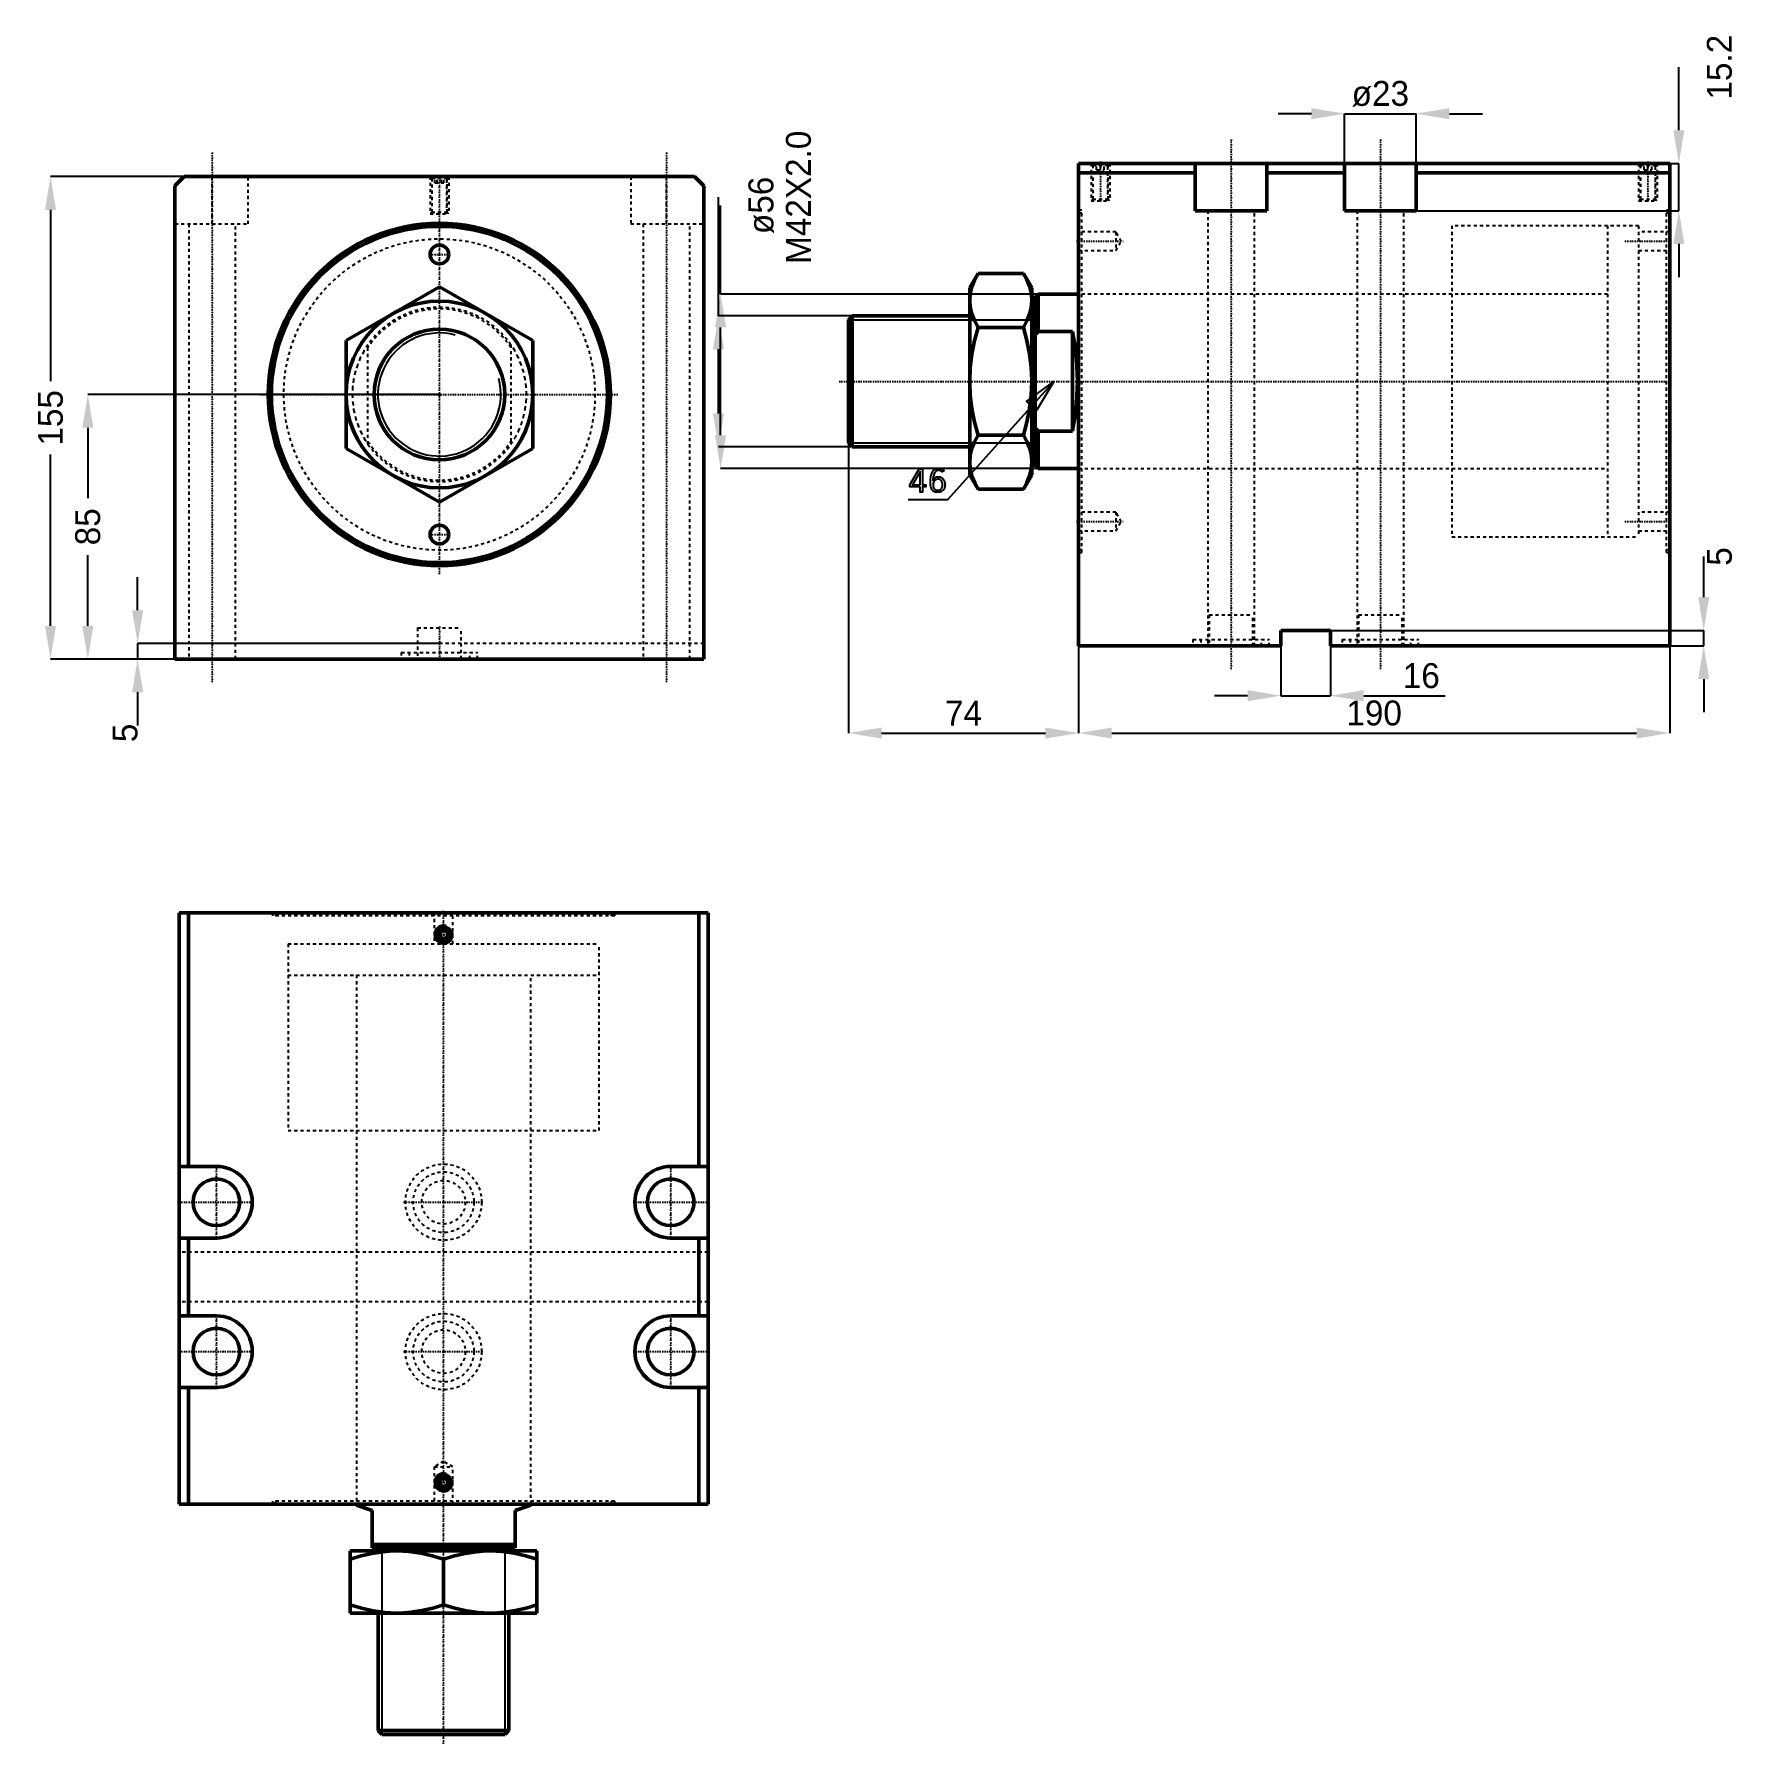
# Model space of a CAD drawing. Header units: millimetres. Extents: x -130 to 417, y -434 to 116.
import ezdxf

# ---------------------------------------------------------------- set-up
doc = ezdxf.new("R2010")
doc.units = ezdxf.units.MM
doc.linetypes.add('Center', pattern=[1.5, 0.45, -0.5, 0.05, -0.5])
doc.linetypes.add('Dashed', pattern=[2, 1, -1])
for name, color, linetype, lineweight in [('2d ConnectionPoints', 7, 'Continuous', 50), ('AM_0', 7, 'Continuous', 50), ('AM_5', 3, 'Continuous', 25), ('AM_7', 7, 'Center', 25), ('AM_9', 6, 'Dashed', 25)]:
    doc.layers.add(name, color=color, linetype=linetype, lineweight=lineweight)
doc.dimstyles.new('ISO-25', dxfattribs={"dimtxt": 2.5, "dimasz": 2.5, "dimexe": 1.25, "dimexo": 0.625, "dimtad": 1, "dimtxsty": 'Standard', "dimcen": 2.5, "dimadec": 0, "dimazin": 0, "dimtfac": 1, "dimtmove": 0, "dimatfit": 3, "dimfxl": 0, "dimarcsym": 0})

# ---------------------------------------------------------------- blocks, each defined once
blk = doc.blocks.new('1_JECX_MF_EXLA_100_50_0_rod__0_in_JECX_MF_160_EXLA_100_50_0__0')
at = {"layer": 'AM_0'}
for p, q in [((-30, 17.32), (0, 34.64)), ((0, 34.64), (30, 17.32)), ((-30, -17.32), (-30, 17.32)), ((30, 17.32), (30, -17.32)), ((0, -34.64), (-30, -17.32)), ((30, -17.32), (0, -34.64))]:
    blk.add_line(p, q, dxfattribs=at)
for radius in [30, 21]:
    blk.add_circle((0, 0), radius, dxfattribs=at)
at = {"layer": 'AM_5'}
blk.add_arc((0, 0), 19.77, 75, 15, dxfattribs=at)
at = {"layer": 'AM_9'}
for p, q in [((-23, -15.97), (-23, 15.97)), ((23, 15.97), (23, -15.97))]:
    blk.add_line(p, q, dxfattribs=at)
for points in [[(-23, 15.97), (-24.3, 13.9), (-25.42, 11.73), (-26.35, 9.47), (-27.07, 7.14), (-27.59, 4.75), (-27.9, 2.33), (-28, -0.11), (-27.88, -2.55), (-27.56, -4.97), (-27.02, -7.35), (-26.27, -9.68), (-25.33, -11.93), (-24.19, -14.1), (-23, -15.97)], [(23, -15.97), (24.3, -13.9), (25.42, -11.73), (26.35, -9.47), (27.07, -7.14), (27.59, -4.75), (27.9, -2.33), (28, 0.11), (27.88, 2.55), (27.56, 4.97), (27.02, 7.35), (26.27, 9.68), (25.33, 11.93), (24.19, 14.1), (23, 15.97)]]:
    blk.add_lwpolyline(points, dxfattribs=at)
blk.add_circle((0, 0), 20.77, dxfattribs=at)
for radius, start, end in [(28, 34.7719, 145.2281), (27.5, 33.2419, 146.7581), (27.5, 213.2419, 326.7581), (28, 214.7719, 325.2281)]:
    blk.add_arc((0, 0), radius, start, end, dxfattribs=at)
blk = doc.blocks.new('2_JECX_MF_EXLA_100_50_0_body__0_in_JECX_MF_160_EXLA_100_50_0__0')
at = {"layer": 'AM_0'}
for p, q in [((-82, 70), (-85, 67)), ((-85, 67), (-85, -85)), ((82, 70), (-82, 70)), ((85, 67), (82, 70)), ((85, -85), (85, 67)), ((-85, -85), (85, -85))]:
    blk.add_line(p, q, dxfattribs=at)
for centre, radius in [((0, 0), 55), ((0, 0), 54), ((0, 45), 3), ((0, -45), 3)]:
    blk.add_circle(centre, radius, dxfattribs=at)
at = {"layer": 'AM_5', "linetype": 'Dashed'}
for p, q in [((-3, 70), (-3, 58)), ((3, 70), (3, 58))]:
    blk.add_line(p, q, dxfattribs=at)
at = {"layer": 'AM_7'}
for p, q in [((-73, 77.75), (-73, -92.75)), ((73, 77.75), (73, -92.75)), ((0, -57.75), (0, 70.6)), ((-3.15, 45), (3.15, 45)), ((-57.75, 0), (57.75, 0)), ((-3.15, -45), (3.15, -45)), ((0, -74.5), (0, -85.5))]:
    blk.add_line(p, q, dxfattribs=at)
at = {"layer": 'AM_9'}
for p, q in [((-73, 54.8), (-73, 70)), ((-61.5, 54.8), (-61.5, 70)), ((-3, 70), (-2.46, 69.46)), ((-2.46, 69.46), (-2.46, 58.54)), ((-2.46, 69.46), (2.46, 69.46)), ((-1.9, 70), (-2.4, 69.5)), ((-2.4, 69.5), (-2.4, 58)), ((-2.4, 69.5), (2.4, 69.5)), ((-1.44, 68), (-1.44, 70)), ((-1.44, 68), (1.44, 68)), ((-0.72, 68), (-0.72, 70)), ((0.72, 68), (0.72, 70)), ((1.44, 68), (1.44, 70)), ((2.4, 69.5), (1.9, 70)), ((2.4, 58), (2.4, 69.5)), ((2.46, 69.46), (3, 70)), ((2.46, 58.54), (2.46, 69.46)), ((61.5, 70), (61.5, 54.8)), ((73, 54.8), (73, 70)), ((-2.46, 58.54), (-3, 58)), ((-3, 58), (3, 58)), ((-2.46, 58.54), (2.46, 58.54)), ((3, 58), (2.46, 58.54)), ((-85, 54.8), (-61.5, 54.8)), ((-80.5, 54.8), (-80.5, -85)), ((-65.5, -85), (-65.5, 54.8)), ((61.5, 54.8), (85, 54.8)), ((65.5, 54.8), (65.5, -85)), ((80.5, -85), (80.5, 54.8)), ((-7, -75), (7, -75)), ((-7, -75), (-7, -85)), ((7, -85), (7, -75)), ((85, -80), (-85, -80)), ((-12.25, -82.9), (12.25, -82.9)), ((-12.25, -82.9), (-12.25, -85)), ((-9.75, -82.9), (-9.75, -85)), ((9.75, -85), (9.75, -82.9)), ((12.25, -85), (12.25, -82.9))]:
    blk.add_line(p, q, dxfattribs=at)
blk.add_circle((0, 0), 50, dxfattribs=at)
blk = doc.blocks.new('*D3')
at = {"layer": 'AM_5', "color": 0, "lineweight": -2}
for p, q in [((-82, 70), (-125, 70)), ((-125, 59.33), (-125, 4.31)), ((-125, -74.33), (-125, -19.31)), ((-85, -85), (-125, -85))]:
    blk.add_line(p, q, dxfattribs=at)
at = {"layer": 'AM_5', "color": 0}
for points in [[(-123.22, 59.33), (-126.78, 59.33), (-125, 70)], [(-126.78, -74.33), (-123.22, -74.33), (-125, -85)]]:
    blk.add_solid(points, dxfattribs=at)
at = {"layer": 'Defpoints', "color": 0}
for p in [(-82, 70), (-125, -85), (-85, -85)]:
    blk.add_point(p, dxfattribs=at)
at = {"layer": 'AM_5', "color": 0, "insert": (-125, -7.5), "char_height": 8, "attachment_point": 5, "rotation": 90}
blk.add_mtext('155', dxfattribs=at)
blk = doc.blocks.new('*D4')
at = {"layer": 'AM_5', "color": 0, "lineweight": -2}
for p, q in [((0, 0), (-113, 0)), ((-113, -10.67), (-113, -33.34)), ((-113, -74.33), (-113, -51.66)), ((-85, -85), (-113, -85))]:
    blk.add_line(p, q, dxfattribs=at)
at = {"layer": 'AM_5', "color": 0}
for points in [[(-111.22, -10.67), (-114.78, -10.67), (-113, 0)], [(-114.78, -74.33), (-111.22, -74.33), (-113, -85)]]:
    blk.add_solid(points, dxfattribs=at)
at = {"layer": 'Defpoints', "color": 0}
for p in [(0, 0), (-113, -85), (-85, -85)]:
    blk.add_point(p, dxfattribs=at)
at = {"layer": 'AM_5', "color": 0, "insert": (-113, -42.5), "char_height": 8, "attachment_point": 5, "rotation": 90}
blk.add_mtext('85', dxfattribs=at)
blk = doc.blocks.new('*D5')
at = {"layer": 'AM_5', "color": 0, "lineweight": -2}
for p, q in [((-97, -69.33), (-97, -58.67)), ((0, -80), (-97, -80)), ((-97, -80), (-97, -85)), ((-85, -85), (-97, -85)), ((-97, -95.67), (-97, -106.33))]:
    blk.add_line(p, q, dxfattribs=at)
at = {"layer": 'AM_5', "color": 0}
for points in [[(-98.78, -69.33), (-95.22, -69.33), (-97, -80)], [(-95.22, -95.67), (-98.78, -95.67), (-97, -85)]]:
    blk.add_solid(points, dxfattribs=at)
at = {"layer": 'Defpoints', "color": 0}
for p in [(0, -80), (-97, -85), (-85, -85)]:
    blk.add_point(p, dxfattribs=at)
at = {"layer": 'AM_5', "color": 0, "insert": (-101, -108.73), "char_height": 8, "attachment_point": 5, "rotation": 90}
blk.add_mtext('5', dxfattribs=at)
blk = doc.blocks.new('1_JECX_MF_EXLA_100_50_0_rod__0_in_JECX_MF_160_EXLA_100_50_0__4')
at = {"layer": 'AM_0'}
for p, q in [((-28, 0), (-28, -0.38)), ((28, -0.38), (28, 0)), ((-23, -2), (-28, -0.38)), ((-23, -14), (-23, -2)), ((28, -0.38), (23, -2)), ((23, -2), (23, -14)), ((30, -15), (-30, -15)), ((-30, -35), (-30, -15)), ((-23, -13), (23, -13)), ((-23, -14), (23, -14)), ((-19.77, -14), (-20.77, -15)), ((20.77, -15), (19.77, -14)), ((30, -15), (30, -35)), ((0, -32.32), (0, -17.68)), ((30, -35), (-30, -35)), ((-21, -35), (-21, -72.77)), ((21, -72.77), (21, -35)), ((-21, -72.77), (21, -72.77)), ((-21, -72.77), (-19.77, -74)), ((-19.77, -74), (19.77, -74)), ((19.77, -74), (21, -72.77))]:
    blk.add_line(p, q, dxfattribs=at)
for points in [[(-15, -15), (-16.07, -15.01), (-19.57, -15.27), (-23.04, -15.81), (-26.54, -16.63), (-30, -17.68)], [(0, -17.68), (-3.65, -16.58), (-7.35, -15.74), (-11.16, -15.19), (-15, -15)], [(15, -15), (13.93, -15.01), (10.43, -15.27), (6.96, -15.81), (3.46, -16.63), (0, -17.68)], [(30, -17.68), (26.35, -16.58), (22.65, -15.74), (18.84, -15.19), (15, -15)], [(-30, -32.32), (-26.35, -33.42), (-22.65, -34.26), (-18.84, -34.81), (-15, -35)], [(-15, -35), (-13.93, -34.99), (-10.43, -34.73), (-6.96, -34.19), (-3.46, -33.37), (0, -32.32)], [(0, -32.32), (3.65, -33.42), (7.35, -34.26), (11.16, -34.81), (15, -35)], [(15, -35), (16.07, -34.99), (19.57, -34.73), (23.04, -34.19), (26.54, -33.37), (30, -32.32)]]:
    blk.add_lwpolyline(points, dxfattribs=at)
at = {"layer": 'AM_5'}
for p, q in [((-19.77, -74), (-19.77, -14)), ((19.77, -74), (19.77, -14))]:
    blk.add_line(p, q, dxfattribs=at)
at = {"layer": 'AM_7'}
blk.add_line((0, -77), (0, 190.69), dxfattribs=at)
at = {"layer": 'AM_9'}
for p, q in [((-50, 180), (50, 180)), ((-50, 180), (-50, 170)), ((50, 170), (50, 180)), ((-50, 170), (50, 170)), ((-28, 170), (-28, 0)), ((28, 0), (28, 170))]:
    blk.add_line(p, q, dxfattribs=at)
blk = doc.blocks.new('2_JECX_MF_EXLA_100_50_0_body__0_in_JECX_MF_160_EXLA_100_50_0__4')
at = {"layer": 'AM_0'}
for p, q in [((-85, 190), (-85, 0)), ((85, 190), (-85, 190)), ((-82, 190), (-82, 108.5)), ((82, 190), (82, 108.5)), ((85, 190), (85, 0)), ((-0.72, 184.25), (-1.44, 183)), ((-1.44, 183), (-0.72, 181.75)), ((0.72, 184.25), (-0.72, 184.25)), ((-0.72, 181.75), (0.72, 181.75)), ((1.44, 183), (0.72, 184.25)), ((0.72, 181.75), (1.44, 183)), ((-73, 108.5), (-85, 108.5)), ((85, 108.5), (73, 108.5)), ((-85, 85.5), (-73, 85.5)), ((-82, 85.5), (-82, 60.5)), ((73, 85.5), (85, 85.5)), ((82, 85.5), (82, 60.5)), ((-73, 60.5), (-85, 60.5)), ((85, 60.5), (73, 60.5)), ((-85, 37.5), (-73, 37.5)), ((-82, 37.5), (-82, 0)), ((73, 37.5), (85, 37.5)), ((82, 37.5), (82, 0)), ((-0.72, 8.25), (-1.44, 7)), ((-1.44, 7), (-0.72, 5.75)), ((0.72, 8.25), (-0.72, 8.25)), ((-0.72, 5.75), (0.72, 5.75)), ((1.44, 7), (0.72, 8.25)), ((0.72, 5.75), (1.44, 7)), ((85, 0), (-85, 0))]:
    blk.add_line(p, q, dxfattribs=at)
for centre, radius in [((0, 183), 2.46), ((0, 183), 2.4), ((0, 183), 1.9), ((-73, 97), 7.5), ((73, 97), 7.5), ((-73, 49), 7.5), ((73, 49), 7.5), ((0, 7), 2.46), ((0, 7), 2.4), ((0, 7), 1.9)]:
    blk.add_circle(centre, radius, dxfattribs=at)
for centre, start, end in [((-73, 97), 270, 90), ((73, 97), 90, 270), ((-73, 49), 270, 90), ((73, 49), 90, 270)]:
    blk.add_arc(centre, 11.5, start, end, dxfattribs=at)
at = {"layer": 'AM_5'}
for centre in [(0, 183), (0, 7)]:
    blk.add_arc(centre, 3, 75, 15, dxfattribs=at)
at = {"layer": 'AM_7'}
for p, q in [((-3.15, 183), (3.15, 183)), ((-73, 84.93), (-73, 109.08)), ((73, 84.93), (73, 109.08)), ((-85.08, 97), (-60.93, 97)), ((-12.86, 97), (12.86, 97)), ((60.92, 97), (85.07, 97)), ((-73, 36.92), (-73, 61.08)), ((73, 36.92), (73, 61.08)), ((-85.08, 49), (-60.93, 49)), ((-12.86, 49), (12.86, 49)), ((60.92, 49), (85.07, 49)), ((-3.15, 7), (3.15, 7))]:
    blk.add_line(p, q, dxfattribs=at)
at = {"layer": 'AM_9'}
for p, q in [((-55, 190), (-55, 189)), ((55, 189), (-55, 189)), ((-54, 190), (-54, 189)), ((-3, 190), (-3, 180)), ((3, 180), (3, 190)), ((54, 189), (54, 190)), ((55, 189), (55, 190)), ((-50, 180), (50, 180)), ((-50, 180), (-50, 120)), ((50, 120), (50, 180)), ((-50, 120), (50, 120)), ((-28, 120), (-28, 0)), ((28, 0), (28, 120)), ((85, 81), (-85, 81)), ((85, 65), (-85, 65)), ((0, 13.73), (-3, 12)), ((-3, 12), (-3, 0)), ((-3, 12), (3, 12)), ((3, 12), (0, 13.73)), ((3, 0), (3, 12)), ((55, 1), (-55, 1)), ((-55, 1), (-55, 0)), ((-54, 1), (-54, 0)), ((54, 0), (54, 1)), ((55, 0), (55, 1))]:
    blk.add_line(p, q, dxfattribs=at)
for centre, radius in [((0, 97), 12.25), ((0, 97), 9.75), ((0, 97), 7), ((0, 49), 12.25), ((0, 49), 9.75), ((0, 49), 7)]:
    blk.add_circle(centre, radius, dxfattribs=at)
blk = doc.blocks.new('1_JECX_MF_EXLA_100_50_0_rod__0_in_JECX_MF_160_EXLA_100_50_0__2')
at = {"layer": 'AM_0'}
for p, q in [((-32.32, 34.64), (-35, 30)), ((-32.32, 34.64), (-17.68, 34.64)), ((-15, 30), (-17.68, 34.64)), ((-35, 30), (-35, -30)), ((-15, 30), (-15, -30)), ((-13, 28), (-14, 27.5)), ((-14, 27.5), (-14, -27.5)), ((0, 28), (-13, 28)), ((-13, 28), (-13, 15.97)), ((-72.77, 21), (-74, 19.77)), ((-74, 19.77), (-74, -19.77)), ((-35, 21), (-72.77, 21)), ((-72.77, 21), (-72.77, -21)), ((-32.32, 17.32), (-17.68, 17.32)), ((-14, 19.77), (-15, 20.77)), ((-13, 15.97), (-14, 15.07)), ((-2, 15.97), (-13, 15.97)), ((-2, 15.97), (-2, -15.97)), ((-14, -15.07), (-13, -15.97)), ((-13, -15.97), (-2, -15.97)), ((-13, -15.97), (-13, -28)), ((-74, -19.77), (-72.77, -21)), ((-72.77, -21), (-35, -21)), ((-32.32, -17.32), (-17.68, -17.32)), ((-15, -20.77), (-14, -19.77)), ((-35, -30), (-32.32, -34.64)), ((-17.68, -34.64), (-15, -30)), ((-14, -27.5), (-13, -28)), ((-13, -28), (0, -28)), ((-32.32, -34.64), (-17.68, -34.64))]:
    blk.add_line(p, q, dxfattribs=at)
for points in [[(-32.32, 34.64), (-33.42, 32.53), (-34.26, 30.4), (-34.81, 28.2), (-35, 25.98)], [(-15, 25.98), (-15.01, 26.6), (-15.27, 28.62), (-15.81, 30.63), (-16.63, 32.65), (-17.68, 34.64)], [(-35, 25.98), (-34.99, 25.36), (-34.73, 23.34), (-34.19, 21.34), (-33.37, 19.32), (-32.32, 17.32)], [(-17.68, 17.32), (-16.58, 19.43), (-15.74, 21.56), (-15.19, 23.76), (-15, 25.98)], [(-32.32, 17.32), (-33.42, 13.11), (-34.26, 8.83), (-34.81, 4.43), (-35, 0)], [(-15, 0), (-15, 0.28), (-15.2, 4.56), (-15.73, 8.81), (-16.58, 13.09), (-17.68, 17.32)], [(-2, -15.97), (-1.58, -13.9), (-1.21, -11.73), (-0.91, -9.47), (-0.68, -7.14), (-0.51, -4.75), (-0.41, -2.33), (-0.38, 0.11), (-0.41, 2.55), (-0.52, 4.97), (-0.69, 7.35), (-0.94, 9.68), (-1.24, 11.93), (-1.61, 14.1), (-2, 15.97)], [(-35, 0), (-35, -0.28), (-34.8, -4.56), (-34.27, -8.81), (-33.42, -13.09), (-32.32, -17.32)], [(-17.68, -17.32), (-16.58, -13.11), (-15.74, -8.83), (-15.19, -4.43), (-15, 0)], [(-32.32, -17.32), (-33.42, -19.43), (-34.26, -21.56), (-34.81, -23.76), (-35, -25.98)], [(-15, -25.98), (-15.01, -25.36), (-15.27, -23.34), (-15.81, -21.34), (-16.63, -19.32), (-17.68, -17.32)], [(-35, -25.98), (-34.99, -26.6), (-34.73, -28.62), (-34.19, -30.63), (-33.37, -32.65), (-32.32, -34.64)], [(-17.68, -34.64), (-16.58, -32.53), (-15.74, -30.4), (-15.19, -28.2), (-15, -25.98)]]:
    blk.add_lwpolyline(points, dxfattribs=at)
at = {"layer": 'AM_5'}
for p, q in [((-74, 19.77), (-14, 19.77)), ((-74, -19.77), (-14, -19.77))]:
    blk.add_line(p, q, dxfattribs=at)
at = {"layer": 'AM_7'}
blk.add_line((-77, 0), (190.05, 0), dxfattribs=at)
at = {"layer": 'AM_9'}
for p, q in [((170, 50), (170, -50)), ((180, 50), (170, 50)), ((180, 50), (180, -50)), ((170, 28), (0, 28)), ((0, -28), (170, -28)), ((170, -50), (180, -50))]:
    blk.add_line(p, q, dxfattribs=at)
blk = doc.blocks.new('2_JECX_MF_EXLA_100_50_0_body__0_in_JECX_MF_160_EXLA_100_50_0__2')
at = {"layer": 'AM_0'}
for p, q in [((0, -85), (0, 70)), ((190, 70), (0, 70)), ((37.5, 67), (0, 67)), ((37.5, 54.8), (37.5, 70)), ((60.5, 54.8), (60.5, 70)), ((85.5, 67), (60.5, 67)), ((85.5, 54.8), (85.5, 70)), ((108.5, 54.8), (108.5, 70)), ((190, 67), (108.5, 67)), ((190, -85), (190, 70)), ((37.5, 54.8), (60.5, 54.8)), ((85.5, 54.8), (108.5, 54.8)), ((65, -80), (65, -85)), ((81, -80), (65, -80)), ((81, -85), (81, -80)), ((65, -85), (0, -85)), ((190, -85), (81, -85))]:
    blk.add_line(p, q, dxfattribs=at)
at = {"layer": 'AM_5', "linetype": 'Dashed'}
for p, q in [((4, 70), (4, 58)), ((10, 70), (10, 58)), ((180, 70), (180, 58)), ((186, 70), (186, 58))]:
    blk.add_line(p, q, dxfattribs=at)
at = {"layer": 'AM_7'}
for p, q in [((49, 77.75), (49, -92.75)), ((97, 77.75), (97, -92.75)), ((7, 70.6), (7, 57.4)), ((183, 70.6), (183, 57.4)), ((-0.69, 45), (14.42, 45)), ((175.58, 45), (190.69, 45)), ((-0.69, -45), (14.42, -45)), ((175.58, -45), (190.69, -45))]:
    blk.add_line(p, q, dxfattribs=at)
at = {"layer": 'AM_9'}
for p, q in [((4, 70), (4.54, 69.46)), ((4.54, 69.46), (4.54, 58.54)), ((4.54, 69.46), (9.46, 69.46)), ((5.1, 70), (4.6, 69.5)), ((4.6, 69.5), (9.4, 69.5)), ((4.6, 69.5), (4.6, 58)), ((5.75, 68), (5.75, 70)), ((5.75, 68), (8.25, 68)), ((7, 68), (7, 70)), ((8.25, 68), (8.25, 70)), ((9.4, 69.5), (8.9, 70)), ((9.4, 58), (9.4, 69.5)), ((9.46, 69.46), (10, 70)), ((9.46, 58.54), (9.46, 69.46)), ((180, 70), (180.54, 69.46)), ((180.54, 69.46), (180.54, 58.54)), ((180.54, 69.46), (185.46, 69.46)), ((181.1, 70), (180.6, 69.5)), ((180.6, 69.5), (185.4, 69.5)), ((180.6, 69.5), (180.6, 58)), ((181.75, 68), (181.75, 70)), ((181.75, 68), (184.25, 68)), ((183, 68), (183, 70)), ((184.25, 68), (184.25, 70)), ((185.4, 69.5), (184.9, 70)), ((185.4, 58), (185.4, 69.5)), ((185.46, 69.46), (186, 70)), ((185.46, 58.54), (185.46, 69.46)), ((1, 55), (0, 55)), ((1, -55), (1, 55)), ((4.54, 58.54), (4, 58)), ((4, 58), (10, 58)), ((4.54, 58.54), (9.46, 58.54)), ((10, 58), (9.46, 58.54)), ((180.54, 58.54), (180, 58)), ((180, 58), (186, 58)), ((180.54, 58.54), (185.46, 58.54)), ((186, 58), (185.46, 58.54)), ((189, -55), (189, 55)), ((190, 55), (189, 55)), ((1, 54), (0, 54)), ((41.5, 54.8), (41.5, -85)), ((56.5, -85), (56.5, 54.8)), ((89.5, 54.8), (89.5, -85)), ((104.5, -85), (104.5, 54.8)), ((180, 50), (120, 50)), ((120, 50), (120, -50)), ((180, 50), (180, -50)), ((190, 54), (189, 54)), ((12, 48), (0, 48)), ((13.73, 45), (12, 48)), ((12, 48), (12, 42)), ((12, 42), (13.73, 45)), ((190, 48), (180, 48)), ((0, 42), (12, 42)), ((180, 42), (190, 42)), ((120, 28), (0, 28)), ((0, -28), (120, -28)), ((12, -42), (0, -42)), ((13.73, -45), (12, -42)), ((12, -42), (12, -48)), ((190, -42), (180, -42)), ((0, -48), (12, -48)), ((12, -48), (13.73, -45)), ((180, -48), (190, -48)), ((0, -54), (1, -54)), ((120, -50), (180, -50)), ((189, -54), (190, -54)), ((0, -55), (1, -55)), ((189, -55), (190, -55)), ((42, -75), (56, -75)), ((42, -75), (42, -85)), ((56, -85), (56, -75)), ((90, -75), (104, -75)), ((90, -75), (90, -85)), ((104, -85), (104, -75)), ((36.75, -82.9), (61.25, -82.9)), ((36.75, -82.9), (36.75, -85)), ((39.25, -82.9), (39.25, -85)), ((58.75, -85), (58.75, -82.9)), ((61.25, -85), (61.25, -82.9)), ((84.75, -82.9), (109.25, -82.9)), ((84.75, -82.9), (84.75, -85)), ((87.25, -82.9), (87.25, -85)), ((106.75, -85), (106.75, -82.9)), ((109.25, -85), (109.25, -82.9))]:
    blk.add_line(p, q, dxfattribs=at)
blk = doc.blocks.new('*D20')
at = {"layer": 'AM_5', "color": 0, "lineweight": -2}
for p, q in [((280.28, 90.23), (269.61, 90.23)), ((290.94, 74.23), (290.94, 90.23)), ((290.94, 90.23), (313.94, 90.23)), ((313.94, 74.23), (313.94, 90.23)), ((324.61, 90.23), (335.28, 90.23))]:
    blk.add_line(p, q, dxfattribs=at)
at = {"layer": 'AM_5', "color": 0}
for points in [[(280.28, 92.01), (280.28, 88.45), (290.94, 90.23)], [(324.61, 92.01), (324.61, 88.45), (313.94, 90.23)]]:
    blk.add_solid(points, dxfattribs=at)
at = {"layer": 'Defpoints', "color": 0}
for p in [(313.94, 90.23), (290.94, 74.23), (313.94, 74.23)]:
    blk.add_point(p, dxfattribs=at)
at = {"layer": 'AM_5', "color": 0, "insert": (302.44, 96.63), "char_height": 8, "attachment_point": 5}
blk.add_mtext('ø23', dxfattribs=at)
blk = doc.blocks.new('*D21')
at = {"layer": 'AM_5', "color": 0, "lineweight": -2}
for p, q in [((398.38, 84.89), (398.38, 105.16)), ((313.94, 74.23), (398.38, 74.23)), ((398.38, 59.03), (398.38, 74.23)), ((313.94, 59.03), (398.38, 59.03)), ((398.38, 48.36), (398.38, 37.69))]:
    blk.add_line(p, q, dxfattribs=at)
at = {"layer": 'AM_5', "color": 0}
for points in [[(396.6, 84.89), (400.15, 84.89), (398.38, 74.23)], [(396.6, 48.36), (400.15, 48.36), (398.38, 59.03)]]:
    blk.add_solid(points, dxfattribs=at)
at = {"layer": 'Defpoints', "color": 0}
for p in [(313.94, 74.23), (398.38, 74.23), (313.94, 59.03)]:
    blk.add_point(p, dxfattribs=at)
at = {"layer": 'AM_5', "color": 0, "insert": (411.44, 105.16), "char_height": 8, "attachment_point": 5, "rotation": 90}
blk.add_mtext('15.2', dxfattribs=at)
blk = doc.blocks.new('*D22')
at = {"layer": 'AM_5', "color": 0, "lineweight": -2}
for p, q in [((205.44, -80.77), (205.44, -108.77)), ((395.44, -80.77), (395.44, -108.77)), ((216.11, -108.77), (384.78, -108.77))]:
    blk.add_line(p, q, dxfattribs=at)
at = {"layer": 'AM_5', "color": 0}
for points in [[(216.11, -106.99), (216.11, -110.55), (205.44, -108.77)], [(384.78, -106.99), (384.78, -110.55), (395.44, -108.77)]]:
    blk.add_solid(points, dxfattribs=at)
at = {"layer": 'Defpoints', "color": 0}
for p in [(205.44, -80.77), (395.44, -80.77), (395.44, -108.77)]:
    blk.add_point(p, dxfattribs=at)
at = {"layer": 'AM_5', "color": 0, "insert": (300.44, -102.37), "char_height": 8, "attachment_point": 5}
blk.add_mtext('190', dxfattribs=at)
blk = doc.blocks.new('*D23')
at = {"layer": 'AM_5', "color": 0, "lineweight": -2}
for p, q in [((131.44, 4.23), (131.44, -108.77)), ((205.44, -80.77), (205.44, -108.77)), ((142.11, -108.77), (194.78, -108.77))]:
    blk.add_line(p, q, dxfattribs=at)
at = {"layer": 'AM_5', "color": 0}
for points in [[(142.11, -106.99), (142.11, -110.55), (131.44, -108.77)], [(194.78, -106.99), (194.78, -110.55), (205.44, -108.77)]]:
    blk.add_solid(points, dxfattribs=at)
at = {"layer": 'Defpoints', "color": 0}
for p in [(131.44, 4.23), (205.44, -80.77), (205.44, -108.77)]:
    blk.add_point(p, dxfattribs=at)
at = {"layer": 'AM_5', "color": 0, "insert": (168.44, -102.37), "char_height": 8, "attachment_point": 5}
blk.add_mtext('74', dxfattribs=at)
blk = doc.blocks.new('*D24')
at = {"layer": 'AM_5', "color": 0, "lineweight": -2}
for p, q in [((90.38, 32.23), (90.38, 60.76)), ((192.44, 32.23), (90.38, 32.23)), ((90.38, -13.11), (90.38, 21.56)), ((192.44, -23.77), (90.38, -23.77))]:
    blk.add_line(p, q, dxfattribs=at)
at = {"layer": 'AM_5', "color": 0}
for points in [[(88.6, 21.56), (92.15, 21.56), (90.38, 32.23)], [(88.6, -13.11), (92.15, -13.11), (90.38, -23.77)]]:
    blk.add_solid(points, dxfattribs=at)
at = {"layer": 'Defpoints', "color": 0}
for p in [(90.38, 32.23), (192.44, 32.23), (192.44, -23.77)]:
    blk.add_point(p, dxfattribs=at)
at = {"layer": 'AM_5', "color": 0, "insert": (103.44, 60.76), "char_height": 8, "attachment_point": 5, "rotation": 90}
blk.add_mtext('ø56', dxfattribs=at)
blk = doc.blocks.new('*D25')
at = {"layer": 'AM_5', "color": 0, "lineweight": -2}
for p, q in [((89.71, 25.23), (89.71, 63.36)), ((132.67, 25.23), (89.71, 25.23)), ((89.71, -6.11), (89.71, 14.56)), ((132.44, -16.77), (89.71, -16.77))]:
    blk.add_line(p, q, dxfattribs=at)
at = {"layer": 'AM_5', "color": 0}
for points in [[(87.93, 14.56), (91.49, 14.56), (89.71, 25.23)], [(87.93, -6.11), (91.49, -6.11), (89.71, -16.77)]]:
    blk.add_solid(points, dxfattribs=at)
at = {"layer": 'Defpoints', "color": 0}
for p in [(89.71, 25.23), (132.67, 25.23), (132.44, -16.77)]:
    blk.add_point(p, dxfattribs=at)
at = {"layer": 'AM_5', "color": 0, "insert": (115.44, 63.36), "char_height": 8, "attachment_point": 5, "rotation": 90}
blk.add_mtext('M42X2.0', dxfattribs=at)
blk = doc.blocks.new('*D26')
at = {"layer": 'AM_5', "color": 0, "lineweight": -2}
for p, q in [((270.44, -75.77), (270.44, -96.77)), ((286.44, -80.77), (286.44, -96.77)), ((259.78, -96.77), (249.11, -96.77)), ((270.44, -96.77), (286.44, -96.77)), ((297.11, -96.77), (323.32, -96.77))]:
    blk.add_line(p, q, dxfattribs=at)
at = {"layer": 'AM_5', "color": 0}
for points in [[(259.78, -94.99), (259.78, -98.55), (270.44, -96.77)], [(297.11, -94.99), (297.11, -98.55), (286.44, -96.77)]]:
    blk.add_solid(points, dxfattribs=at)
at = {"layer": 'Defpoints', "color": 0}
for p in [(270.44, -75.77), (286.44, -80.77), (286.44, -96.77)]:
    blk.add_point(p, dxfattribs=at)
at = {"layer": 'AM_5', "color": 0, "insert": (315.59, -90.37), "char_height": 8, "attachment_point": 5}
blk.add_mtext('16', dxfattribs=at)
blk = doc.blocks.new('*D27')
at = {"layer": 'AM_5', "color": 0, "lineweight": -2}
for p, q in [((406.38, -65.11), (406.38, -52.04)), ((270.44, -75.77), (406.38, -75.77)), ((406.38, -80.77), (406.38, -75.77)), ((286.44, -80.77), (406.38, -80.77)), ((406.38, -91.44), (406.38, -102.11))]:
    blk.add_line(p, q, dxfattribs=at)
at = {"layer": 'AM_5', "color": 0}
for points in [[(404.6, -65.11), (408.15, -65.11), (406.38, -75.77)], [(404.6, -91.44), (408.15, -91.44), (406.38, -80.77)]]:
    blk.add_solid(points, dxfattribs=at)
at = {"layer": 'Defpoints', "color": 0}
for p in [(270.44, -75.77), (286.44, -80.77), (406.38, -80.77)]:
    blk.add_point(p, dxfattribs=at)
at = {"layer": 'AM_5', "color": 0, "insert": (411.44, -52.04), "char_height": 8, "attachment_point": 5, "rotation": 90}
blk.add_mtext('5', dxfattribs=at)

msp = doc.modelspace()

# ---------------------------------------------------------------- linework, layer by layer
at = {"layer": '2d ConnectionPoints'}
for p in [(0, 0), (205.442, 4.228), (1.343, -356.508)]:
    msp.add_point(p, dxfattribs=at)
at = {"layer": 'AM_5'}
for p, q in [((163.442, -33.772), (197.442, 4.228)), ((150.642, -33.772), (163.442, -33.772))]:
    msp.add_line(p, q, dxfattribs=at)
for points in [[(197.442, 4.228), (191.92, -5.144), (188.74, -2.299), (197.442, 4.228)], [(154.522, -29.708), (151.152, -29.708), (151.152, -29.032), (154.22, -23.832), (155.25, -23.832), (155.25, -29.006), (156.373, -29.006), (156.373, -29.708), (155.25, -29.708), (155.25, -31.372), (154.522, -31.372), (154.522, -29.708)], [(154.532, -29.006), (154.532, -24.706), (152.046, -29.006), (154.532, -29.006)], [(160.188, -31.435), (160.188, -31.435), (159.836, -31.418), (159.367, -31.333), (159.367, -31.333), (158.97, -31.173), (158.745, -31.026), (158.745, -31.026), (158.549, -30.851), (158.303, -30.544), (158.303, -30.544), (158.114, -30.184), (158.02, -29.914), (158.02, -29.914), (157.947, -29.62), (157.868, -29.136), (157.868, -29.136), (157.825, -28.598), (157.817, -28.211), (157.817, -28.211), (157.842, -27.414), (157.974, -26.354), (157.974, -26.354), (158.218, -25.455), (158.444, -24.945), (158.444, -24.945), (158.723, -24.518), (159.25, -24.056), (159.25, -24.056), (159.907, -23.807), (160.417, -23.759), (160.417, -23.759), (160.662, -23.767), (160.998, -23.805), (160.998, -23.805), (161.296, -23.876), (161.473, -23.941), (161.473, -23.941), (161.637, -24.019), (161.867, -24.153), (161.867, -24.153), (162.077, -24.309), (162.206, -24.425), (161.634, -24.893), (161.634, -24.893), (161.56, -24.807), (161.428, -24.692), (161.428, -24.692), (161.271, -24.594), (161.153, -24.537), (161.153, -24.537), (161.024, -24.489), (160.814, -24.437), (160.814, -24.437), (160.583, -24.41), (160.417, -24.404), (160.417, -24.404), (160.155, -24.425), (159.805, -24.532), (159.805, -24.532), (159.51, -24.73), (159.343, -24.914), (159.343, -24.914), (159.198, -25.124), (159.016, -25.466), (159.016, -25.466), (158.878, -25.837), (158.81, -26.102), (158.81, -26.102), (158.756, -26.379), (158.687, -26.815), (158.687, -26.815), (158.634, -27.276), (158.608, -27.597), (158.608, -27.597), (158.724, -27.373), (158.92, -27.08), (158.92, -27.08), (159.143, -26.838), (159.307, -26.705), (159.307, -26.705), (159.482, -26.596), (159.765, -26.477), (159.765, -26.477), (160.073, -26.413), (160.292, -26.401), (160.292, -26.401), (160.55, -26.415), (160.914, -26.491), (160.914, -26.491), (161.249, -26.632), (161.457, -26.762), (161.457, -26.762), (161.65, -26.916), (161.904, -27.183), (161.904, -27.183), (162.116, -27.492), (162.235, -27.722), (162.235, -27.722), (162.333, -27.964), (162.439, -28.341), (162.439, -28.341), (162.497, -28.732), (162.508, -29.001), (162.508, -29.001), (162.496, -29.282), (162.433, -29.678), (162.433, -29.678), (162.316, -30.044), (162.209, -30.272), (162.209, -30.272), (162.08, -30.484), (161.852, -30.764), (161.852, -30.764), (161.582, -30.999), (161.379, -31.13), (161.379, -31.13), (161.162, -31.24), (160.816, -31.359), (160.816, -31.359), (160.447, -31.422), (160.188, -31.435)], [(160.199, -30.779), (160.199, -30.779), (160.386, -30.77), (160.645, -30.722), (160.645, -30.722), (160.878, -30.633), (161.018, -30.551), (161.018, -30.551), (161.145, -30.452), (161.312, -30.277), (161.312, -30.277), (161.45, -30.07), (161.525, -29.914), (161.525, -29.914), (161.586, -29.745), (161.653, -29.474), (161.653, -29.474), (161.689, -29.179), (161.696, -28.97), (161.696, -28.97), (161.69, -28.774), (161.656, -28.495), (161.656, -28.495), (161.593, -28.234), (161.535, -28.07), (161.535, -28.07), (161.464, -27.917), (161.334, -27.711), (161.334, -27.711), (161.174, -27.536), (161.052, -27.436), (161.052, -27.436), (160.917, -27.352), (160.693, -27.26), (160.693, -27.26), (160.442, -27.211), (160.261, -27.202), (160.261, -27.202), (160.073, -27.212), (159.809, -27.264), (159.809, -27.264), (159.569, -27.362), (159.421, -27.451), (159.421, -27.451), (159.285, -27.558), (159.106, -27.746), (159.106, -27.746), (158.956, -27.966), (158.873, -28.13), (158.873, -28.13), (158.803, -28.306), (158.728, -28.586), (158.728, -28.586), (158.688, -28.885), (158.68, -29.095), (158.68, -29.095), (158.687, -29.286), (158.725, -29.557), (158.725, -29.557), (158.793, -29.808), (158.857, -29.966), (158.857, -29.966), (158.934, -30.112), (159.075, -30.306), (159.075, -30.306), (159.245, -30.471), (159.375, -30.564), (159.375, -30.564), (159.516, -30.641), (159.751, -30.725), (159.751, -30.725), (160.011, -30.771), (160.199, -30.779)]]:
    msp.add_lwpolyline(points, dxfattribs=at)

# ---------------------------------------------------------------- block references
for name, p in [('2_JECX_MF_EXLA_100_50_0_body__0_in_JECX_MF_160_EXLA_100_50_0__0', (0, 0)), ('2_JECX_MF_EXLA_100_50_0_body__0_in_JECX_MF_160_EXLA_100_50_0__2', (205.442, 4.228)), ('1_JECX_MF_EXLA_100_50_0_rod__0_in_JECX_MF_160_EXLA_100_50_0__2', (205.442, 4.228)), ('1_JECX_MF_EXLA_100_50_0_rod__0_in_JECX_MF_160_EXLA_100_50_0__0', (0, 0)), ('2_JECX_MF_EXLA_100_50_0_body__0_in_JECX_MF_160_EXLA_100_50_0__4', (1.343, -356.508)), ('1_JECX_MF_EXLA_100_50_0_rod__0_in_JECX_MF_160_EXLA_100_50_0__4', (1.343, -356.508))]:
    msp.add_blockref(name, p)

# ---------------------------------------------------------------- dimensions: what is measured, and where the dimension line sits
for base, p1, p2, text, picture, middle in [((398.376, 74.228), (313.942, 59.028), (313.942, 74.228), '15.2', '*D21', (411.442, 105.161)), ((89.709, 25.228), (132.442, -16.772), (132.669, 25.228), 'M42X2.0', '*D25', (115.442, 63.361)), ((-125, -85), (-82, 70), (-85, -85), '155', '*D3', (-125, -7.5)), ((90.376, 32.228), (192.442, -23.772), (192.442, 32.228), 'ø56', '*D24', (103.442, 60.761)), ((-113, -85), (0, 0), (-85, -85), '85', '*D4', (-113, -42.5)), ((406.376, -80.772), (270.442, -75.772), (286.442, -80.772), '5', '*D27', (411.442, -52.039)), ((-97, -85), (0, -80), (-85, -85), '5', '*D5', (-101, -108.733))]:
    dim = msp.add_linear_dim(base=base, p1=p1, p2=p2, angle=90, text=text, dimstyle='ISO-25', override={"dimtxt": 8, "dimasz": 10.666667, "dimexe": 0, "dimexo": 0, "dimgap": 2.4}, dxfattribs=at)
    dim.commit()
    dim.dimension.update_dxf_attribs({"geometry": picture, "text_midpoint": middle, "dimtype": 160, "text_rotation": 90})
for base, p1, p2, text, picture, middle in [((313.942, 90.228), (290.942, 74.228), (313.942, 74.228), 'ø23', '*D20', (302.442, 90.228)), ((205.442, -108.772), (131.442, 4.228), (205.442, -80.772), '74', '*D23', (168.442, -108.772)), ((286.442, -96.772), (270.442, -75.772), (286.442, -80.772), '16', '*D26', (315.589, -96.772)), ((395.442, -108.772), (205.442, -80.772), (395.442, -80.772), '190', '*D22', (300.442, -108.772))]:
    dim = msp.add_linear_dim(base=base, p1=p1, p2=p2, text=text, dimstyle='ISO-25', override={"dimtxt": 8, "dimasz": 10.666667, "dimexe": 0, "dimexo": 0, "dimgap": 2.4}, dxfattribs=at)
    dim.commit()
    dim.dimension.update_dxf_attribs({"geometry": picture, "text_midpoint": middle, "dimtype": 160})

doc.saveas('drawing.dxf')
